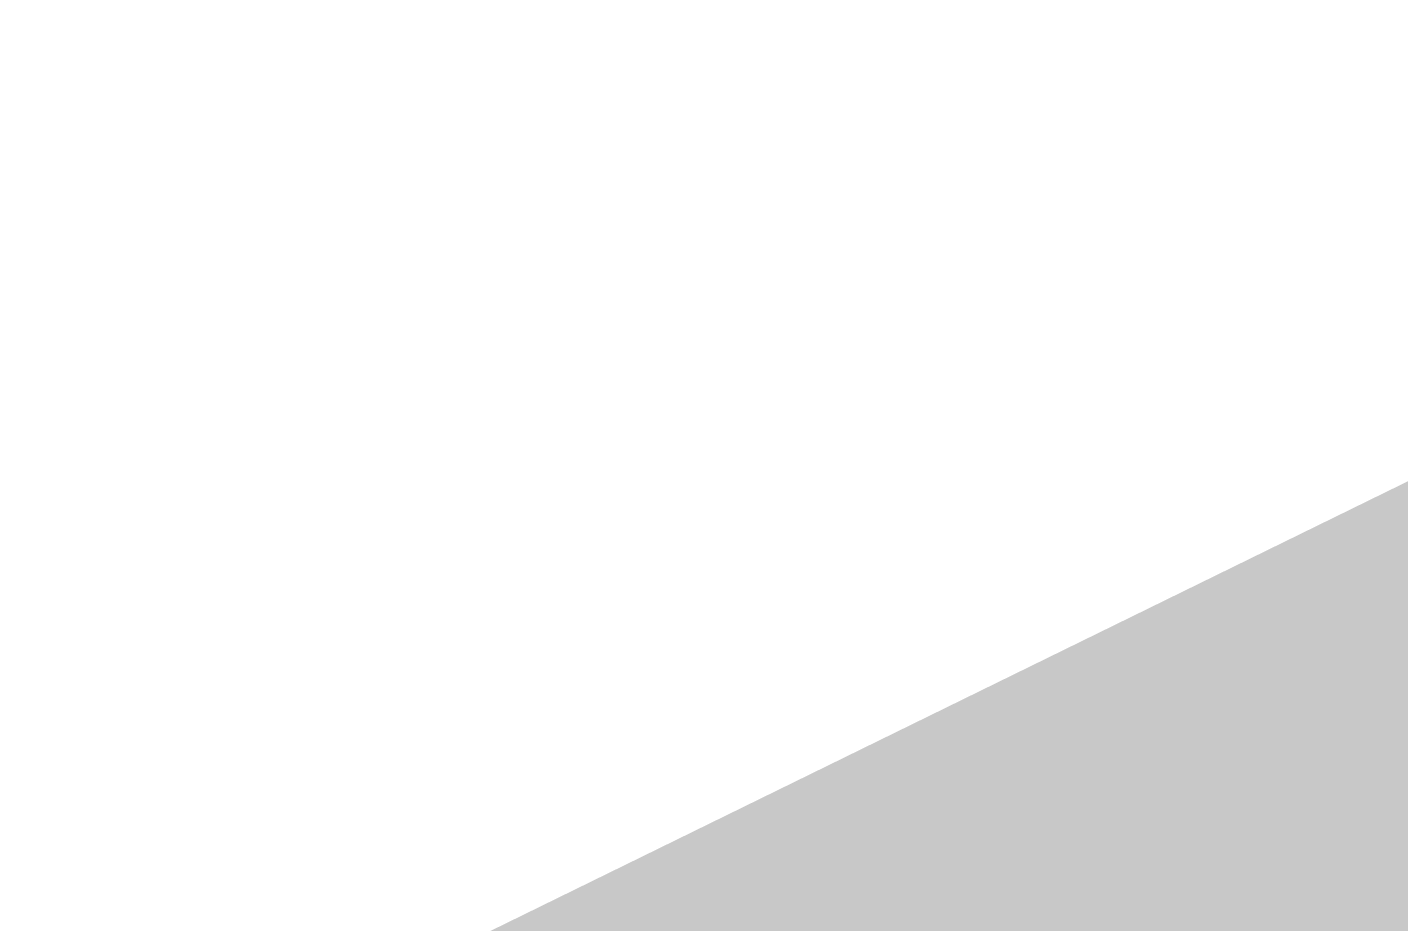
# Model space of a CAD drawing. Header units: metres. Extents: x 317370 to 326712, y 1824935 to 1838812.
# Drawn here: x 321631.992 to 321635.064, y 1831306.55 to 1831308.555 of the extents above; entities that cross this region are included whole.
import ezdxf

# ---------------------------------------------------------------- set-up
doc = ezdxf.new("R2010")
doc.units = ezdxf.units.M
doc.header["$MEASUREMENT"] = 0
doc.layers.add('INTERTIDAL ZONE', color=5, linetype='Continuous')
doc.layers.add('LOW TIDE LINE', color=5, linetype='Continuous')

# ---------------------------------------------------------------- blocks, each defined once
blk = doc.blocks.new('81')
at = {"layer": 'INTERTIDAL ZONE', "const_width": 3.0234, "flags": 128}
blk.add_lwpolyline([(321660.3415, 1831312.2172), (321640.156, 1831308.3444), (321632.0627, 1831304.3764), (321611.9407, 1831308.5664), (321603.9109, 1831312.6612), (321595.8811, 1831316.756), (321591.882, 1831320.8191), (321575.8542, 1831333.0402), (321571.8551, 1831337.1033), (321567.8561, 1831341.1664), (321563.8254, 1831341.1981), (321555.7639, 1831341.2616), (321551.7648, 1831345.3247), (321543.7351, 1831349.4195)], dxfattribs=at)
at = {"layer": 'LOW TIDE LINE', "lineweight": 18}
blk.add_lwpolyline([(321660.3415, 1831312.2172, 3.0234, 3.0234, 0), (321640.156, 1831308.3444, 3.0234, 3.0234, 0), (321632.0627, 1831304.3764, 3.0234, 3.0234, 0), (321611.9407, 1831308.5664, 3.0234, 3.0234, 0), (321603.9109, 1831312.6612, 3.0234, 3.0234, 0), (321595.8811, 1831316.756, 3.0234, 3.0234, 0), (321591.882, 1831320.8191, 3.0234, 3.0234, 0), (321575.8542, 1831333.0402, 3.0234, 3.0234, 0), (321571.8551, 1831337.1033, 3.0234, 3.0234, 0), (321567.8561, 1831341.1664, 3.0234, 3.0234, 0), (321563.8254, 1831341.1981, 3.0234, 3.0234, 0), (321555.7639, 1831341.2616, 3.0234, 3.0234, 0), (321551.7648, 1831345.3247, 3.0234, 3.0234, 0), (321543.7351, 1831349.4195, 3.0234, 3.0234, 0)], format="xyseb", dxfattribs=at)

msp = doc.modelspace()

# ---------------------------------------------------------------- block references
msp.add_blockref('81', (0, 0))

doc.saveas('drawing.dxf')
